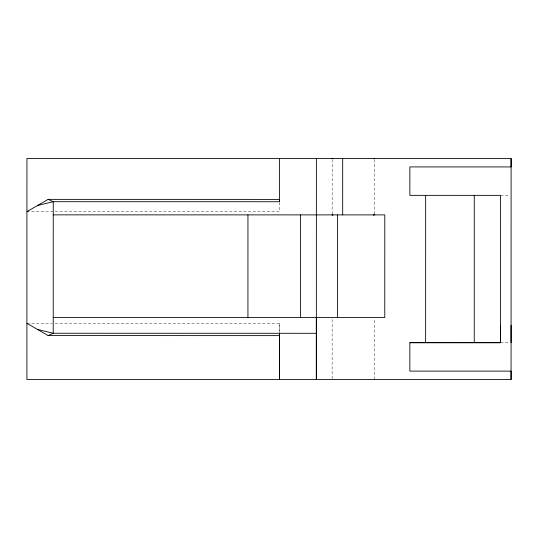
<?xml version="1.0" encoding="UTF-8"?>
<svg xmlns="http://www.w3.org/2000/svg" width="538" height="538" viewBox="0 0 538 538"><rect width="100%" height="100%" fill="white"/><g stroke="black" fill="none" stroke-linecap="round" stroke-linejoin="round"><path stroke-width="0.4" stroke-dasharray="2.69 2.02" d="M279.498 332.585L279.498 323.365L52.926 323.331M279.531 202.523L279.531 211.656L29.442 211.622M332.134 378.678L332.148 318.348M332.175 214.05L332.175 158.502M374.233 379.519L374.246 318.355M374.273 214.057L374.28 158.502M500.575 195.361L509.479 195.348M26.913 323.325L52.085 323.331M500.555 342.686L509.459 342.693M279.498 323.365L279.504 332.356"/><path stroke-width="0.81" d="M247.937 317.501L247.951 214.877M37.546 205.496L53.249 201.696L279.538 201.73L279.538 158.495M300.56 317.501L300.587 214.884M316.351 317.507L316.351 379.519L316.378 158.495M337.413 317.514L337.434 214.891M342.686 214.884L342.693 158.495M500.555 325.261L500.555 342.686L409.855 342.686L409.842 371.112L511.066 371.119L511.066 379.539L26.9 379.472L26.934 158.461L511.1 158.515L511.073 379.532M425.639 342.686L425.659 195.341M474.247 342.693L474.267 195.341M409.848 342.693L500.548 342.699L500.575 195.361L409.862 195.348L409.875 166.921L511.093 166.928L511.093 158.508M279.538 201.73L279.538 199.403L48.164 199.369L26.934 211.622L28.608 211.622M26.913 323.325L48.144 335.584L53.228 333.257L316.337 333.298M332.894 158.502L332.175 158.502L332.894 158.502M53.242 214.857L384.791 214.897L384.771 317.521L53.228 317.474M48.144 335.584L279.504 335.625M37.532 329.458L53.228 333.257L53.249 201.696L48.164 199.369M511.08 342.686L511.073 325.261M279.504 333.298L279.511 379.519L279.504 333.298M374.28 158.502L373.56 158.508L374.28 158.502M332.887 214.884L332.175 214.884L332.887 214.884M374.273 214.884L373.554 214.884L374.273 214.884"/></g></svg>
